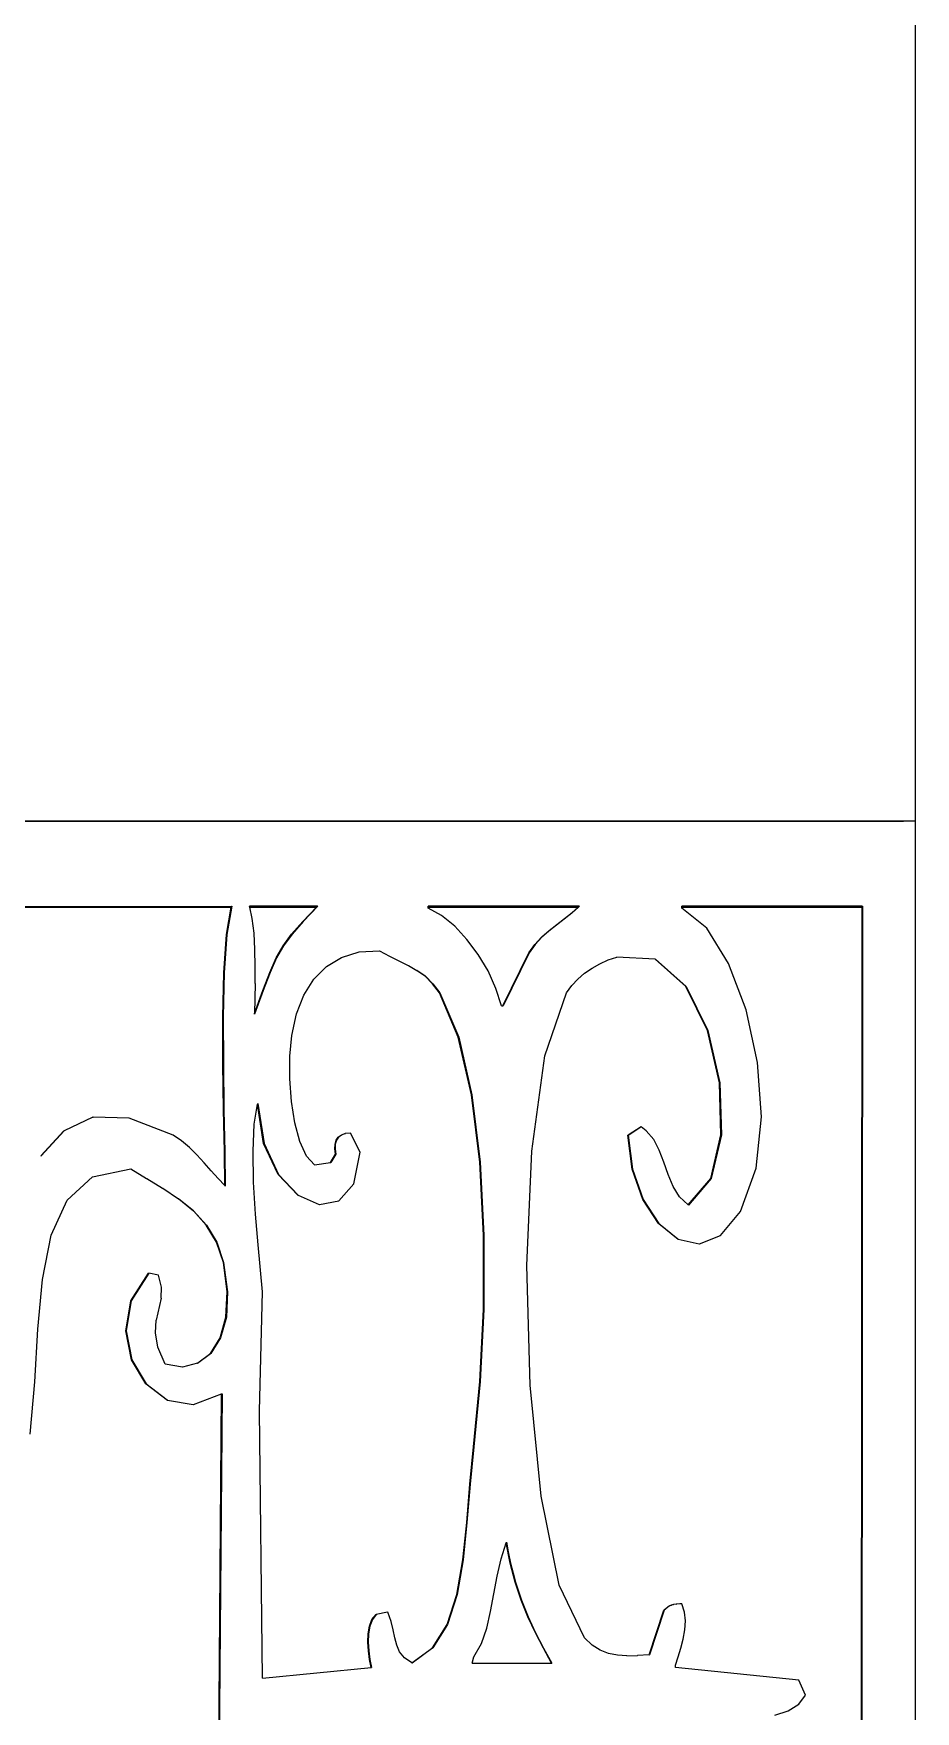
# Model space of a CAD drawing. Header units: inches. Extents: x 3672 to 10975, y -27382 to -746.
# Drawn here: x 4407.7 to 4413.78, y -26756.74 to -26745.16 of the extents above; entities that cross this region are included whole.
import ezdxf

# ---------------------------------------------------------------- set-up
doc = ezdxf.new("R2010")
doc.units = ezdxf.units.IN
doc.header["$LTSCALE"] = 17
doc.header["$MEASUREMENT"] = 0
doc.layers.add('25 BOT BAR', color=12, linetype='Continuous', lineweight=25)

msp = doc.modelspace()

# ---------------------------------------------------------------- linework, layer by layer
for p, q in [((4413.784, -26750.596), (4398.383, -26750.596)), ((4413.784, -26774.596), (4413.784, -26750.596)), ((4404.606, -26751.189), (4409.062, -26751.181)), ((4404.606, -26751.189), (4409.06, -26751.189)), ((4409.028, -26751.378), (4409.06, -26751.189)), ((4409.064, -26751.181), (4409.031, -26751.378)), ((4409.06, -26751.189), (4409.062, -26751.181)), ((4409.062, -26751.181), (4409.064, -26751.181)), ((4409.656, -26751.181), (4409.187, -26751.181)), ((4409.189, -26751.189), (4409.187, -26751.181)), ((4409.189, -26751.189), (4409.649, -26751.189)), ((4409.206, -26751.266), (4409.189, -26751.189)), ((4409.554, -26751.287), (4409.649, -26751.189)), ((4409.658, -26751.181), (4409.556, -26751.287)), ((4409.649, -26751.189), (4409.656, -26751.181)), ((4409.656, -26751.181), (4409.658, -26751.181)), ((4411.463, -26751.181), (4410.421, -26751.181)), ((4410.421, -26751.189), (4410.421, -26751.181)), ((4410.421, -26751.189), (4411.455, -26751.189)), ((4410.421, -26751.196), (4410.421, -26751.189)), ((4410.513, -26751.247), (4410.421, -26751.196)), ((4411.412, -26751.227), (4411.455, -26751.189)), ((4411.457, -26751.189), (4411.414, -26751.227)), ((4411.455, -26751.189), (4411.463, -26751.181)), ((4411.455, -26751.189), (4411.457, -26751.189)), ((4411.465, -26751.181), (4411.457, -26751.189)), ((4411.463, -26751.181), (4411.465, -26751.181)), ((4413.415, -26751.181), (4412.172, -26751.181)), ((4412.172, -26751.189), (4412.172, -26751.181)), ((4412.172, -26751.189), (4413.415, -26751.189)), ((4412.172, -26751.196), (4412.172, -26751.189)), ((4412.343, -26751.333), (4412.172, -26751.196)), ((4413.409, -26760.859), (4413.415, -26751.189)), ((4413.417, -26751.189), (4413.411, -26760.859)), ((4413.415, -26751.189), (4413.415, -26751.181)), ((4413.415, -26751.181), (4413.417, -26751.181)), ((4413.415, -26751.189), (4413.417, -26751.189)), ((4413.417, -26751.181), (4413.417, -26751.189)), ((4409.218, -26751.368), (4409.206, -26751.266)), ((4409.477, -26751.374), (4409.554, -26751.287)), ((4409.556, -26751.287), (4409.48, -26751.374)), ((4409.554, -26751.287), (4409.556, -26751.287)), ((4410.603, -26751.32), (4410.513, -26751.247)), ((4411.253, -26751.351), (4411.306, -26751.31)), ((4411.308, -26751.31), (4411.255, -26751.351)), ((4411.306, -26751.31), (4411.359, -26751.269)), ((4411.306, -26751.31), (4411.308, -26751.31)), ((4411.361, -26751.269), (4411.308, -26751.31)), ((4411.359, -26751.269), (4411.412, -26751.227)), ((4411.359, -26751.269), (4411.361, -26751.269)), ((4411.414, -26751.227), (4411.361, -26751.269)), ((4411.412, -26751.227), (4411.414, -26751.227)), ((4409.01, -26751.641), (4409.028, -26751.378)), ((4409.031, -26751.378), (4409.012, -26751.641)), ((4409.028, -26751.378), (4409.031, -26751.378)), ((4409.224, -26751.48), (4409.218, -26751.368)), ((4409.419, -26751.455), (4409.477, -26751.374)), ((4409.48, -26751.374), (4409.421, -26751.455)), ((4409.477, -26751.374), (4409.48, -26751.374)), ((4410.688, -26751.411), (4410.603, -26751.32)), ((4410.766, -26751.516), (4410.688, -26751.411)), ((4411.156, -26751.446), (4411.203, -26751.396)), ((4411.205, -26751.396), (4411.158, -26751.446)), ((4411.203, -26751.396), (4411.253, -26751.351)), ((4411.203, -26751.396), (4411.205, -26751.396)), ((4411.255, -26751.351), (4411.205, -26751.396)), ((4411.253, -26751.351), (4411.255, -26751.351)), ((4412.494, -26751.578), (4412.343, -26751.333)), ((4409.226, -26751.598), (4409.224, -26751.48)), ((4409.327, -26751.639), (4409.371, -26751.539)), ((4409.374, -26751.539), (4409.329, -26751.639)), ((4409.371, -26751.539), (4409.419, -26751.455)), ((4409.371, -26751.539), (4409.374, -26751.539)), ((4409.421, -26751.455), (4409.374, -26751.539)), ((4409.419, -26751.455), (4409.421, -26751.455)), ((4409.717, -26751.598), (4409.821, -26751.535)), ((4409.821, -26751.535), (4409.944, -26751.498)), ((4409.944, -26751.498), (4410.085, -26751.489)), ((4410.085, -26751.489), (4410.152, -26751.527)), ((4410.152, -26751.527), (4410.154, -26751.527)), ((4410.154, -26751.527), (4410.282, -26751.592)), ((4410.834, -26751.629), (4410.766, -26751.516)), ((4410.935, -26751.869), (4411.115, -26751.503)), ((4411.117, -26751.503), (4410.937, -26751.869)), ((4411.115, -26751.503), (4411.156, -26751.446)), ((4411.115, -26751.503), (4411.117, -26751.503)), ((4411.158, -26751.446), (4411.117, -26751.503)), ((4411.156, -26751.446), (4411.158, -26751.446)), ((4411.663, -26751.553), (4411.723, -26751.533)), ((4411.987, -26751.548), (4411.723, -26751.533)), ((4409.003, -26751.946), (4409.01, -26751.641)), ((4409.012, -26751.641), (4409.005, -26751.946)), ((4409.01, -26751.641), (4409.012, -26751.641)), ((4409.225, -26751.715), (4409.226, -26751.598)), ((4409.279, -26751.765), (4409.327, -26751.639)), ((4409.329, -26751.639), (4409.281, -26751.765)), ((4409.327, -26751.639), (4409.329, -26751.639)), ((4409.631, -26751.685), (4409.717, -26751.598)), ((4410.282, -26751.592), (4410.284, -26751.592)), ((4410.284, -26751.592), (4410.342, -26751.626)), ((4410.342, -26751.626), (4410.345, -26751.626)), ((4410.399, -26751.666), (4410.342, -26751.626)), ((4410.345, -26751.626), (4410.401, -26751.666)), ((4410.888, -26751.749), (4410.834, -26751.629)), ((4411.453, -26751.685), (4411.5, -26751.644)), ((4411.5, -26751.644), (4411.551, -26751.609)), ((4411.551, -26751.609), (4411.605, -26751.579)), ((4411.605, -26751.579), (4411.663, -26751.553)), ((4411.987, -26751.548), (4411.989, -26751.548)), ((4412.199, -26751.737), (4411.987, -26751.548)), ((4411.989, -26751.548), (4412.201, -26751.737)), ((4412.615, -26751.898), (4412.494, -26751.578)), ((4409.225, -26751.715), (4409.221, -26751.922)), ((4409.281, -26751.765), (4409.221, -26751.928)), ((4409.221, -26751.922), (4409.279, -26751.765)), ((4409.279, -26751.765), (4409.281, -26751.765)), ((4409.562, -26751.795), (4409.631, -26751.685)), ((4410.451, -26751.717), (4410.399, -26751.666)), ((4410.399, -26751.666), (4410.401, -26751.666)), ((4410.401, -26751.666), (4410.453, -26751.717)), ((4410.451, -26751.717), (4410.453, -26751.717)), ((4410.498, -26751.781), (4410.451, -26751.717)), ((4410.453, -26751.717), (4410.5, -26751.781)), ((4410.926, -26751.869), (4410.888, -26751.749)), ((4411.375, -26751.781), (4411.411, -26751.73)), ((4411.411, -26751.73), (4411.453, -26751.685)), ((4412.199, -26751.737), (4412.201, -26751.737)), ((4412.349, -26752.04), (4412.199, -26751.737)), ((4412.201, -26751.737), (4412.351, -26752.04)), ((4409.512, -26751.925), (4409.562, -26751.795)), ((4410.628, -26752.086), (4410.498, -26751.781)), ((4410.498, -26751.781), (4410.5, -26751.781)), ((4410.5, -26751.781), (4410.631, -26752.086)), ((4410.926, -26751.869), (4410.935, -26751.869)), ((4410.935, -26751.869), (4410.937, -26751.869)), ((4411.226, -26752.215), (4411.375, -26751.781)), ((4409.003, -26751.946), (4409.005, -26751.946)), ((4409.003, -26752.27), (4409.003, -26751.946)), ((4409.005, -26751.946), (4409.006, -26752.27)), ((4409.221, -26751.928), (4409.221, -26751.922)), ((4409.479, -26752.074), (4409.512, -26751.925)), ((4412.694, -26752.262), (4412.615, -26751.898)), ((4409.465, -26752.218), (4409.479, -26752.074)), ((4410.628, -26752.086), (4410.631, -26752.086)), ((4410.72, -26752.484), (4410.628, -26752.086)), ((4410.631, -26752.086), (4410.722, -26752.484)), ((4412.349, -26752.04), (4412.351, -26752.04)), ((4412.432, -26752.401), (4412.349, -26752.04)), ((4412.351, -26752.04), (4412.434, -26752.401)), ((4409.464, -26752.374), (4409.465, -26752.218)), ((4411.136, -26752.874), (4411.226, -26752.215)), ((4409.008, -26752.588), (4409.003, -26752.27)), ((4409.003, -26752.27), (4409.006, -26752.27)), ((4409.006, -26752.27), (4409.01, -26752.588)), ((4412.721, -26752.637), (4412.694, -26752.262)), ((4409.476, -26752.531), (4409.464, -26752.374)), ((4412.441, -26752.76), (4412.432, -26752.401)), ((4412.432, -26752.401), (4412.434, -26752.401)), ((4412.434, -26752.401), (4412.444, -26752.76)), ((4409.008, -26752.588), (4409.01, -26752.588)), ((4409.014, -26752.877), (4409.008, -26752.588)), ((4409.01, -26752.588), (4409.016, -26752.877)), ((4409.219, -26752.687), (4409.242, -26752.549)), ((4409.242, -26752.549), (4409.243, -26752.543)), ((4409.284, -26752.821), (4409.242, -26752.549)), ((4409.243, -26752.543), (4409.287, -26752.821)), ((4409.499, -26752.678), (4409.476, -26752.531)), ((4410.72, -26752.484), (4410.722, -26752.484)), ((4410.777, -26752.949), (4410.72, -26752.484)), ((4410.722, -26752.484), (4410.779, -26752.949)), ((4408.105, -26752.639), (4407.907, -26752.733)), ((4408.105, -26752.639), (4408.108, -26752.639)), ((4408.357, -26752.645), (4408.108, -26752.639)), ((4408.66, -26752.762), (4408.357, -26752.645)), ((4409.211, -26752.874), (4409.219, -26752.687)), ((4409.534, -26752.807), (4409.499, -26752.678)), ((4411.801, -26752.762), (4411.889, -26752.704)), ((4411.889, -26752.704), (4411.891, -26752.704)), ((4411.889, -26752.704), (4411.89, -26752.704)), ((4411.891, -26752.704), (4411.89, -26752.704)), ((4411.925, -26752.733), (4411.891, -26752.704)), ((4412.685, -26752.99), (4412.721, -26752.637)), ((4407.746, -26752.904), (4407.905, -26752.733)), ((4407.907, -26752.733), (4407.748, -26752.904)), ((4407.905, -26752.733), (4407.907, -26752.733)), ((4408.718, -26752.801), (4408.66, -26752.762)), ((4408.772, -26752.848), (4408.718, -26752.801)), ((4409.58, -26752.907), (4409.534, -26752.807)), ((4409.777, -26752.825), (4409.785, -26752.798)), ((4409.787, -26752.798), (4409.779, -26752.825)), ((4409.785, -26752.798), (4409.798, -26752.777)), ((4409.785, -26752.798), (4409.787, -26752.798)), ((4409.801, -26752.777), (4409.787, -26752.798)), ((4409.798, -26752.777), (4409.819, -26752.762)), ((4409.798, -26752.777), (4409.801, -26752.777)), ((4409.821, -26752.762), (4409.801, -26752.777)), ((4409.819, -26752.762), (4409.821, -26752.762)), ((4409.846, -26752.752), (4409.821, -26752.762)), ((4409.846, -26752.752), (4409.849, -26752.752)), ((4409.881, -26752.748), (4409.849, -26752.752)), ((4409.881, -26752.748), (4409.883, -26752.748)), ((4409.95, -26752.879), (4409.883, -26752.748)), ((4411.799, -26752.762), (4411.801, -26752.762)), ((4411.828, -26752.997), (4411.799, -26752.762)), ((4411.89, -26752.704), (4411.801, -26752.762)), ((4411.801, -26752.762), (4411.83, -26752.997)), ((4411.977, -26752.792), (4411.925, -26752.733)), ((4412.015, -26752.866), (4411.977, -26752.792)), ((4412.371, -26753.061), (4412.441, -26752.76)), ((4412.444, -26752.76), (4412.373, -26753.061)), ((4412.441, -26752.76), (4412.444, -26752.76)), ((4407.746, -26752.904), (4407.748, -26752.904)), ((4408.824, -26752.899), (4408.772, -26752.848)), ((4408.873, -26752.953), (4408.824, -26752.899)), ((4409.014, -26752.877), (4409.016, -26752.877)), ((4409.017, -26753.111), (4409.014, -26752.877)), ((4409.016, -26752.877), (4409.019, -26753.114)), ((4409.215, -26753.087), (4409.211, -26752.874)), ((4409.284, -26752.821), (4409.287, -26752.821)), ((4409.385, -26753.035), (4409.284, -26752.821)), ((4409.287, -26752.821), (4409.387, -26753.035)), ((4409.636, -26752.967), (4409.58, -26752.907)), ((4409.746, -26752.952), (4409.78, -26752.894)), ((4409.782, -26752.894), (4409.748, -26752.952)), ((4409.775, -26752.857), (4409.777, -26752.825)), ((4409.78, -26752.894), (4409.775, -26752.857)), ((4409.775, -26752.857), (4409.778, -26752.857)), ((4409.777, -26752.825), (4409.779, -26752.825)), ((4409.779, -26752.825), (4409.778, -26752.857)), ((4409.778, -26752.857), (4409.782, -26752.894)), ((4409.78, -26752.894), (4409.782, -26752.894)), ((4409.906, -26753.098), (4409.95, -26752.879)), ((4411.102, -26753.663), (4411.136, -26752.874)), ((4412.046, -26752.949), (4412.015, -26752.866)), ((4407.928, -26753.211), (4408.104, -26753.051)), ((4408.104, -26753.051), (4408.368, -26752.996)), ((4408.368, -26752.996), (4408.475, -26753.061)), ((4408.922, -26753.008), (4408.873, -26752.953)), ((4408.97, -26753.062), (4408.922, -26753.008)), ((4409.385, -26753.035), (4409.387, -26753.035)), ((4409.52, -26753.177), (4409.385, -26753.035)), ((4409.387, -26753.035), (4409.522, -26753.177)), ((4409.636, -26752.967), (4409.746, -26752.952)), ((4409.746, -26752.952), (4409.748, -26752.952)), ((4410.777, -26752.949), (4410.779, -26752.949)), ((4410.803, -26753.453), (4410.777, -26752.949)), ((4410.779, -26752.949), (4410.805, -26753.453)), ((4411.828, -26752.997), (4411.83, -26752.997)), ((4411.902, -26753.206), (4411.828, -26752.997)), ((4411.83, -26752.997), (4411.904, -26753.206)), ((4412.076, -26753.035), (4412.046, -26752.949)), ((4412.11, -26753.117), (4412.076, -26753.035)), ((4412.576, -26753.289), (4412.685, -26752.99)), ((4408.475, -26753.061), (4408.477, -26753.061)), ((4408.477, -26753.061), (4408.587, -26753.128)), ((4408.587, -26753.128), (4408.589, -26753.128)), ((4408.589, -26753.128), (4408.697, -26753.201)), ((4409.017, -26753.111), (4408.97, -26753.062)), ((4409.019, -26753.114), (4409.017, -26753.111)), ((4409.229, -26753.308), (4409.215, -26753.087)), ((4409.804, -26753.216), (4409.906, -26753.098)), ((4412.155, -26753.189), (4412.11, -26753.117)), ((4412.215, -26753.244), (4412.371, -26753.061)), ((4412.373, -26753.061), (4412.217, -26753.245)), ((4412.371, -26753.061), (4412.373, -26753.061)), ((4407.818, -26753.453), (4407.928, -26753.211)), ((4408.697, -26753.201), (4408.699, -26753.201)), ((4408.799, -26753.285), (4408.697, -26753.201)), ((4408.699, -26753.201), (4408.801, -26753.285)), ((4409.52, -26753.177), (4409.522, -26753.177)), ((4409.522, -26753.177), (4409.667, -26753.24)), ((4409.667, -26753.24), (4409.669, -26753.24)), ((4409.669, -26753.24), (4409.804, -26753.216)), ((4411.902, -26753.206), (4411.904, -26753.206)), ((4412.011, -26753.373), (4411.902, -26753.206)), ((4411.904, -26753.206), (4412.013, -26753.373)), ((4412.215, -26753.244), (4412.155, -26753.189)), ((4412.217, -26753.245), (4412.215, -26753.244)), ((4408.799, -26753.285), (4408.801, -26753.285)), ((4408.888, -26753.383), (4408.799, -26753.285)), ((4408.801, -26753.285), (4408.89, -26753.383)), ((4408.888, -26753.383), (4408.89, -26753.383)), ((4408.959, -26753.5), (4408.888, -26753.383)), ((4408.89, -26753.383), (4408.961, -26753.5)), ((4409.246, -26753.52), (4409.229, -26753.308)), ((4412.011, -26753.373), (4412.013, -26753.373)), ((4412.144, -26753.48), (4412.011, -26753.373)), ((4412.013, -26753.373), (4412.146, -26753.48)), ((4412.438, -26753.455), (4412.576, -26753.289)), ((4407.757, -26753.758), (4407.818, -26753.453)), ((4408.959, -26753.5), (4408.961, -26753.5)), ((4409.006, -26753.641), (4408.959, -26753.5)), ((4408.961, -26753.5), (4409.008, -26753.641)), ((4410.802, -26753.967), (4410.803, -26753.453)), ((4410.803, -26753.453), (4410.805, -26753.453)), ((4410.805, -26753.453), (4410.804, -26753.967)), ((4412.144, -26753.48), (4412.146, -26753.48)), ((4412.146, -26753.48), (4412.29, -26753.513)), ((4412.29, -26753.513), (4412.292, -26753.513)), ((4412.29, -26753.513), (4412.29, -26753.513)), ((4412.292, -26753.513), (4412.438, -26753.455)), ((4409.277, -26753.845), (4409.246, -26753.52)), ((4408.367, -26753.906), (4408.489, -26753.714)), ((4408.492, -26753.714), (4408.369, -26753.906)), ((4408.489, -26753.714), (4408.492, -26753.714)), ((4408.489, -26753.714), (4408.492, -26753.714)), ((4408.559, -26753.728), (4408.492, -26753.714)), ((4408.58, -26753.811), (4408.559, -26753.728)), ((4409.006, -26753.641), (4409.008, -26753.641)), ((4409.033, -26753.844), (4409.006, -26753.641)), ((4409.008, -26753.641), (4409.035, -26753.844)), ((4411.124, -26754.488), (4411.102, -26753.663)), ((4407.725, -26754.102), (4407.757, -26753.758)), ((4408.576, -26753.887), (4408.58, -26753.811)), ((4409.024, -26754.019), (4409.033, -26753.844)), ((4409.035, -26753.844), (4409.027, -26754.019)), ((4409.033, -26753.844), (4409.035, -26753.844)), ((4409.255, -26754.665), (4409.277, -26753.845)), ((4408.332, -26754.114), (4408.367, -26753.906)), ((4408.369, -26753.906), (4408.335, -26754.114)), ((4408.367, -26753.906), (4408.369, -26753.906)), ((4408.576, -26753.887), (4408.543, -26754.04)), ((4410.777, -26754.463), (4410.802, -26753.967)), ((4410.804, -26753.967), (4410.779, -26754.463)), ((4410.802, -26753.967), (4410.804, -26753.967)), ((4408.537, -26754.126), (4408.543, -26754.04)), ((4408.984, -26754.162), (4409.024, -26754.019)), ((4409.027, -26754.019), (4408.986, -26754.162)), ((4409.024, -26754.019), (4409.027, -26754.019)), ((4407.704, -26754.465), (4407.725, -26754.102)), ((4408.332, -26754.114), (4408.335, -26754.114)), ((4408.372, -26754.313), (4408.332, -26754.114)), ((4408.335, -26754.114), (4408.374, -26754.313)), ((4408.553, -26754.225), (4408.537, -26754.126)), ((4408.917, -26754.269), (4408.984, -26754.162)), ((4408.986, -26754.162), (4408.919, -26754.269)), ((4408.984, -26754.162), (4408.986, -26754.162)), ((4408.372, -26754.313), (4408.374, -26754.313)), ((4408.472, -26754.48), (4408.372, -26754.313)), ((4408.374, -26754.313), (4408.474, -26754.48)), ((4408.604, -26754.343), (4408.553, -26754.225)), ((4408.828, -26754.337), (4408.917, -26754.269)), ((4408.919, -26754.269), (4408.83, -26754.337)), ((4408.917, -26754.269), (4408.919, -26754.269)), ((4408.723, -26754.363), (4408.604, -26754.343)), ((4408.828, -26754.337), (4408.723, -26754.363)), ((4408.828, -26754.337), (4408.83, -26754.337)), ((4407.673, -26754.826), (4407.704, -26754.465)), ((4408.472, -26754.48), (4408.474, -26754.48)), ((4408.618, -26754.591), (4408.472, -26754.48)), ((4408.474, -26754.48), (4408.621, -26754.591)), ((4408.799, -26754.622), (4408.994, -26754.548)), ((4408.949, -26760.372), (4408.994, -26754.548)), ((4408.997, -26754.548), (4408.952, -26760.374)), ((4408.994, -26754.548), (4408.997, -26754.548)), ((4410.733, -26754.914), (4410.777, -26754.463)), ((4410.779, -26754.463), (4410.736, -26754.914)), ((4410.777, -26754.463), (4410.779, -26754.463)), ((4411.199, -26755.255), (4411.124, -26754.488)), ((4408.618, -26754.591), (4408.621, -26754.591)), ((4408.621, -26754.591), (4408.797, -26754.622)), ((4408.797, -26754.622), (4408.799, -26754.622)), ((4409.277, -26756.51), (4409.255, -26754.665)), ((4410.708, -26755.172), (4410.733, -26754.914)), ((4410.736, -26754.914), (4410.71, -26755.172)), ((4410.733, -26754.914), (4410.736, -26754.914)), ((4410.686, -26755.437), (4410.708, -26755.172)), ((4410.71, -26755.172), (4410.688, -26755.437)), ((4410.708, -26755.172), (4410.71, -26755.172)), ((4411.324, -26755.868), (4411.199, -26755.255)), ((4410.659, -26755.695), (4410.686, -26755.437)), ((4410.688, -26755.437), (4410.661, -26755.695)), ((4410.686, -26755.437), (4410.688, -26755.437)), ((4410.923, -26755.686), (4410.959, -26755.577)), ((4410.959, -26755.577), (4410.96, -26755.573)), ((4410.986, -26755.716), (4410.959, -26755.577)), ((4410.959, -26755.577), (4410.973, -26755.639)), ((4410.96, -26755.573), (4410.973, -26755.639)), ((4410.617, -26755.934), (4410.659, -26755.695)), ((4410.661, -26755.695), (4410.619, -26755.934)), ((4410.659, -26755.695), (4410.661, -26755.695)), ((4410.896, -26755.807), (4410.923, -26755.686)), ((4410.973, -26755.639), (4410.988, -26755.716)), ((4410.873, -26755.929), (4410.896, -26755.807)), ((4410.986, -26755.716), (4410.988, -26755.716)), ((4411.021, -26755.848), (4410.986, -26755.716)), ((4410.988, -26755.716), (4411.007, -26755.787)), ((4411.007, -26755.787), (4411.021, -26755.848)), ((4411.007, -26755.787), (4411.023, -26755.848)), ((4410.551, -26756.14), (4410.617, -26755.934)), ((4410.619, -26755.934), (4410.553, -26756.14)), ((4410.617, -26755.934), (4410.619, -26755.934)), ((4410.851, -26756.05), (4410.873, -26755.929)), ((4411.021, -26755.848), (4411.023, -26755.848)), ((4411.063, -26755.972), (4411.021, -26755.848)), ((4411.023, -26755.848), (4411.065, -26755.972)), ((4411.498, -26756.232), (4411.324, -26755.868)), ((4410.139, -26756.056), (4410.062, -26756.071)), ((4410.139, -26756.056), (4410.141, -26756.056)), ((4410.164, -26756.119), (4410.141, -26756.056)), ((4410.824, -26756.166), (4410.851, -26756.05)), ((4411.109, -26756.088), (4411.063, -26755.972)), ((4411.063, -26755.972), (4411.065, -26755.972)), ((4411.065, -26755.972), (4411.111, -26756.088)), ((4411.945, -26756.349), (4412.046, -26756.041)), ((4412.048, -26756.041), (4411.947, -26756.349)), ((4412.046, -26756.041), (4412.06, -26756.029)), ((4412.046, -26756.041), (4412.048, -26756.041)), ((4412.063, -26756.029), (4412.048, -26756.041)), ((4412.06, -26756.029), (4412.073, -26756.02)), ((4412.06, -26756.029), (4412.063, -26756.029)), ((4412.075, -26756.02), (4412.063, -26756.029)), ((4412.073, -26756.02), (4412.075, -26756.02)), ((4412.085, -26756.012), (4412.075, -26756.02)), ((4412.085, -26756.012), (4412.087, -26756.012)), ((4412.098, -26756.006), (4412.087, -26756.012)), ((4412.098, -26756.006), (4412.1, -26756.006)), ((4412.113, -26756.002), (4412.1, -26756.006)), ((4412.113, -26756.002), (4412.115, -26756.002)), ((4412.133, -26755.999), (4412.115, -26756.002)), ((4412.133, -26755.999), (4412.135, -26755.999)), ((4412.158, -26755.997), (4412.135, -26755.999)), ((4412.172, -26755.997), (4412.158, -26755.997)), ((4412.19, -26756.055), (4412.172, -26755.997)), ((4412.196, -26756.116), (4412.19, -26756.055)), ((4410.006, -26756.204), (4410.015, -26756.151)), ((4410.017, -26756.151), (4410.008, -26756.204)), ((4410.015, -26756.151), (4410.032, -26756.105)), ((4410.015, -26756.151), (4410.017, -26756.151)), ((4410.035, -26756.105), (4410.017, -26756.151)), ((4410.032, -26756.105), (4410.06, -26756.071)), ((4410.032, -26756.105), (4410.035, -26756.105)), ((4410.062, -26756.071), (4410.035, -26756.105)), ((4410.06, -26756.071), (4410.062, -26756.071)), ((4410.178, -26756.177), (4410.164, -26756.119)), ((4410.19, -26756.232), (4410.178, -26756.177)), ((4410.451, -26756.302), (4410.551, -26756.14)), ((4410.553, -26756.14), (4410.453, -26756.302)), ((4410.551, -26756.14), (4410.553, -26756.14)), ((4410.787, -26756.271), (4410.824, -26756.166)), ((4411.109, -26756.088), (4411.111, -26756.088)), ((4411.16, -26756.198), (4411.109, -26756.088)), ((4411.111, -26756.088), (4411.162, -26756.198)), ((4412.181, -26756.241), (4412.192, -26756.178)), ((4412.192, -26756.178), (4412.196, -26756.116)), ((4410.004, -26756.263), (4410.006, -26756.204)), ((4410.004, -26756.263), (4410.006, -26756.263)), ((4410.008, -26756.323), (4410.004, -26756.263)), ((4410.008, -26756.204), (4410.006, -26756.263)), ((4410.006, -26756.204), (4410.008, -26756.204)), ((4410.006, -26756.263), (4410.01, -26756.323)), ((4410.203, -26756.282), (4410.19, -26756.232)), ((4410.223, -26756.329), (4410.203, -26756.282)), ((4410.736, -26756.363), (4410.787, -26756.271)), ((4411.215, -26756.304), (4411.16, -26756.198)), ((4411.16, -26756.198), (4411.162, -26756.198)), ((4411.162, -26756.198), (4411.217, -26756.304)), ((4411.553, -26756.282), (4411.498, -26756.232)), ((4411.608, -26756.317), (4411.553, -26756.282)), ((4412.165, -26756.304), (4412.181, -26756.241)), ((4410.016, -26756.382), (4410.008, -26756.323)), ((4410.008, -26756.323), (4410.01, -26756.323)), ((4410.01, -26756.323), (4410.018, -26756.382)), ((4410.016, -26756.382), (4410.018, -26756.382)), ((4410.027, -26756.437), (4410.016, -26756.382)), ((4410.018, -26756.382), (4410.029, -26756.437)), ((4410.257, -26756.37), (4410.223, -26756.329)), ((4410.308, -26756.406), (4410.257, -26756.37)), ((4410.308, -26756.406), (4410.451, -26756.302)), ((4410.309, -26756.407), (4410.308, -26756.406)), ((4410.453, -26756.302), (4410.309, -26756.407)), ((4410.451, -26756.302), (4410.453, -26756.302)), ((4410.724, -26756.407), (4410.736, -26756.363)), ((4410.724, -26756.407), (4411.272, -26756.407)), ((4411.215, -26756.304), (4411.217, -26756.304)), ((4411.272, -26756.407), (4411.215, -26756.304)), ((4411.217, -26756.304), (4411.274, -26756.407)), ((4411.272, -26756.407), (4411.274, -26756.407)), ((4411.665, -26756.34), (4411.608, -26756.317)), ((4411.726, -26756.352), (4411.665, -26756.34)), ((4411.792, -26756.356), (4411.726, -26756.352)), ((4411.792, -26756.356), (4411.863, -26756.354)), ((4411.863, -26756.354), (4411.865, -26756.354)), ((4411.945, -26756.349), (4411.865, -26756.354)), ((4411.945, -26756.349), (4411.947, -26756.349)), ((4412.127, -26756.422), (4412.146, -26756.364)), ((4412.146, -26756.364), (4412.165, -26756.304)), ((4409.277, -26756.51), (4410.027, -26756.437)), ((4410.027, -26756.437), (4410.029, -26756.437)), ((4412.127, -26756.437), (4412.127, -26756.422)), ((4412.979, -26756.524), (4412.127, -26756.437)), ((4413.024, -26756.627), (4412.979, -26756.524)), ((4412.979, -26756.691), (4413.024, -26756.627)), ((4412.812, -26756.767), (4412.906, -26756.737)), ((4412.906, -26756.737), (4412.979, -26756.691))]:
    msp.add_line(p, q)
at = {"layer": '25 BOT BAR'}
for p, q in [((4413.784, -26780.971), (4413.784, -26682.596)), ((4381.784, -26750.596), (4413.701, -26750.596))]:
    msp.add_line(p, q, dxfattribs=at)

doc.saveas('drawing.dxf')
